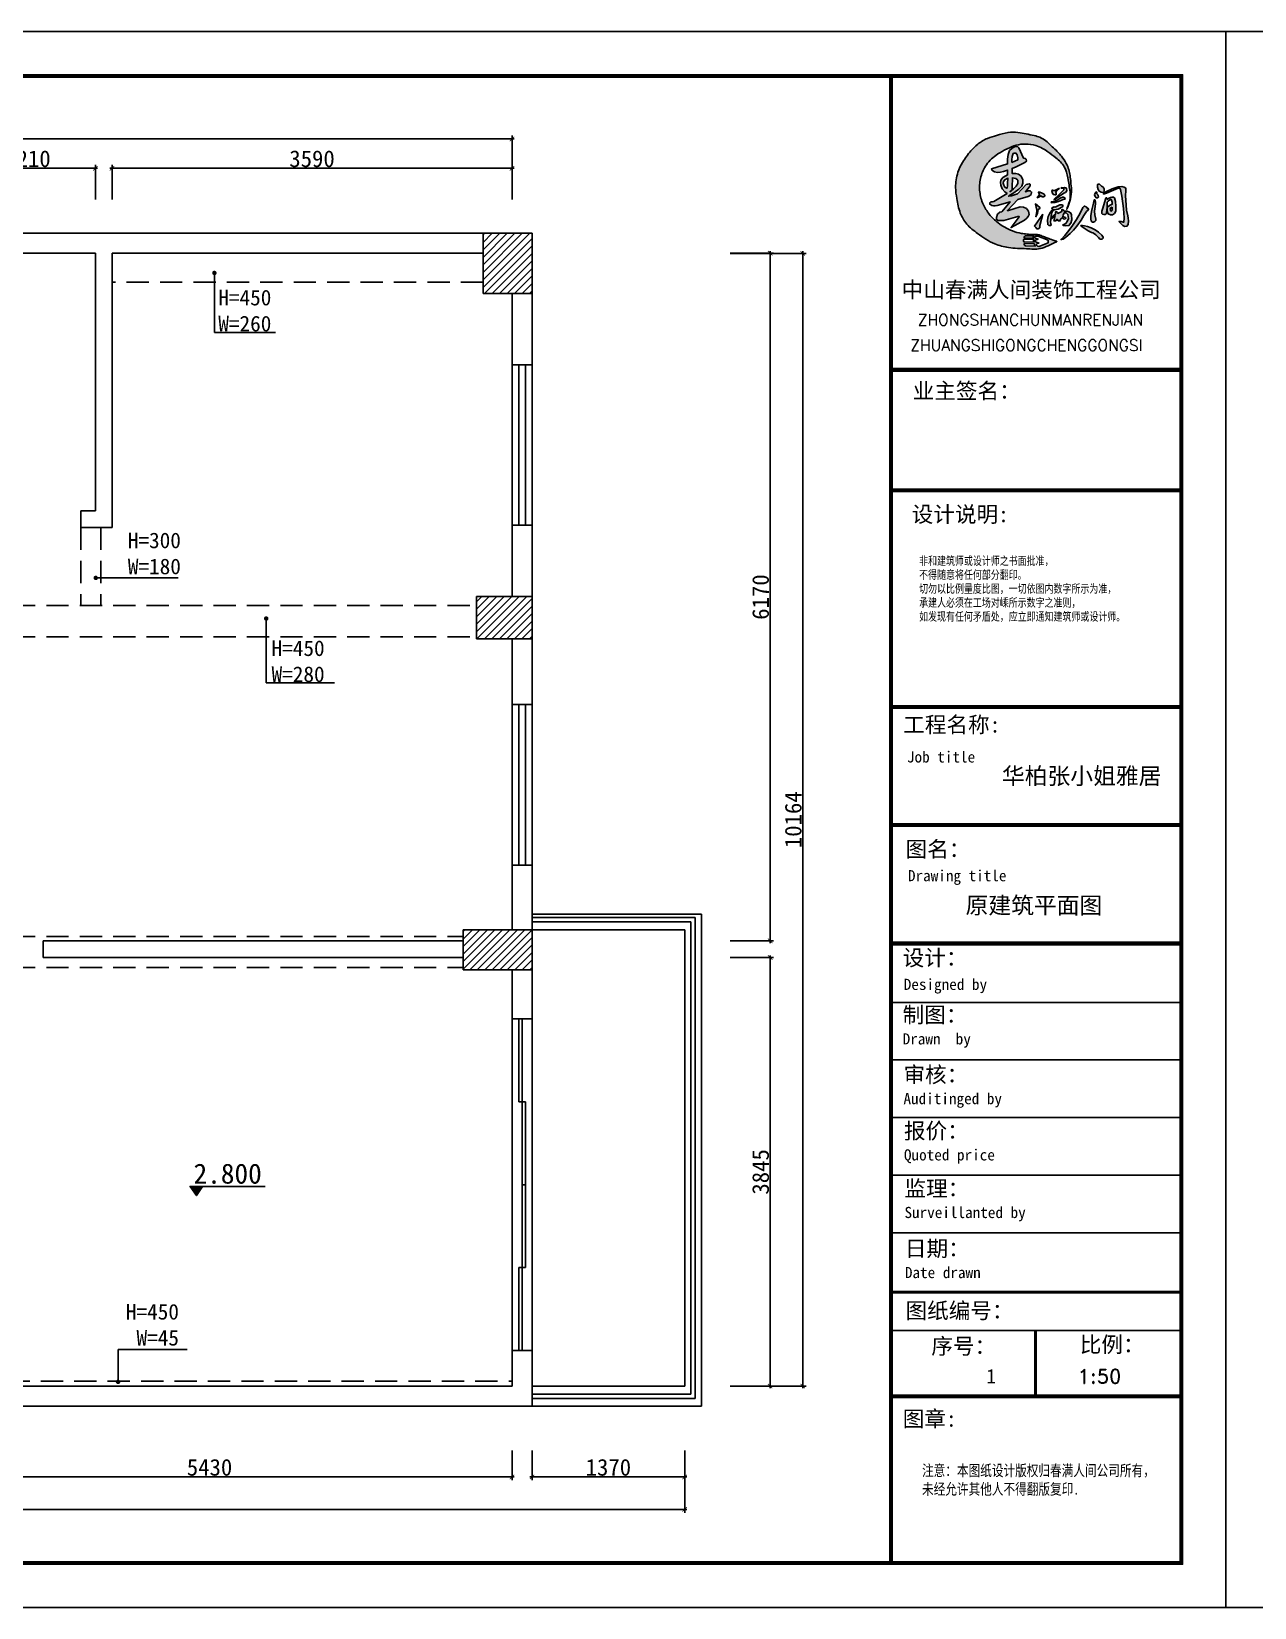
# Model space of a CAD drawing. Header units: millimetres. Extents: x 71641 to 191108, y -23091 to 29972.
# Drawn here: x 80832 to 91810, y -1139 to 13003 of the extents above; entities that cross this region are included whole.
import ezdxf

# ---------------------------------------------------------------- set-up
doc = ezdxf.new("R2010")
doc.units = ezdxf.units.MM
doc.linetypes.add('DASHED2', pattern=[0.375, 0.25, -0.125])
doc.layers.add('00', color=1, linetype='Continuous')
doc.layers.add('家', color=1, linetype='Continuous')
doc.styles.add('2121212', font='SIMFANG.TTF', dxfattribs={"height": 180})
doc.styles.add('50', font='SimSun.ttf', dxfattribs={"height": 150})
doc.styles.add('60', font='SimSun.ttf', dxfattribs={"height": 180})
doc.styles.add('ROMAND', font='romand.shx', dxfattribs={"height": 100})
doc.styles.add('STYLE-50B', font='SimSun.ttf', dxfattribs={"width": 0.766, "height": 150})
doc.dimstyles.new('50', dxfattribs={"dimscale": 0, "dimtxt": 150, "dimasz": 40, "dimexe": 30, "dimexo": 30, "dimgap": 10, "dimtad": 1, "dimdec": 0, "dimzin": 4, "dimdsep": 46, "dimtxsty": '50', "dimblk": 'ARCHTICK', "dimcen": 40, "dimdle": 20, "dimclrd": 8, "dimclre": 8, "dimclrt": 2, "dimadec": 0, "dimazin": 0, "dimtfac": 1, "dimtdec": 0, "dimtmove": 2, "dimatfit": 3, "dimldrblk": 'DOT', "dimfxl": 0, "dimtolj": 1, "dimtzin": 0, "dimlwd": -1, "dimarcsym": 0})
doc.dimstyles.new('60', dxfattribs={"dimscale": 0, "dimtxt": 180, "dimasz": 40, "dimexe": 30, "dimexo": 30, "dimgap": 40, "dimtad": 1, "dimdec": 0, "dimdsep": 46, "dimtxsty": '60', "dimblk": 'ARCHTICK', "dimcen": 40, "dimdle": 20, "dimclrd": 8, "dimclre": 8, "dimclrt": 2, "dimadec": 0, "dimazin": 0, "dimtfac": 1, "dimtdec": 0, "dimtmove": 2, "dimatfit": 3, "dimldrblk": 'DOT', "dimfxl": 0, "dimarcsym": 0})

# ---------------------------------------------------------------- blocks, each defined once
blk = doc.blocks.new('errerer')
at = {"lineweight": -2}
h = blk.add_hatch(color=8, dxfattribs=at)
edge = h.paths.add_edge_path()
edge.add_spline(control_points=[(171486, 68737), (171467, 68746), (171423, 68767), (171344, 68819), (171262, 68901), (171214, 68977), (171196, 69017), (171195, 69019)], knot_values=[22078.908695, 22078.908695, 22078.908695, 22078.908695, 22412.037046, 22864.417059, 23573.352389, 24248.663515, 24278.339872, 24278.339872, 24278.339872, 24278.339872], degree=3, periodic=0)
edge.add_line((171195, 69019), (170931, 68989))
edge.add_spline(control_points=[(170931, 68989), (170936, 68965), (170956, 68897), (171020, 68790), (171154, 68684), (171300, 68586), (171426, 68553), (171480, 68546), (171485, 68545)], knot_values=[12526.980967, 12526.980967, 12526.980967, 12526.980967, 12912.76376, 13656.443057, 14467.926065, 15619.199217, 16432.672519, 16505.49519, 16505.49519, 16505.49519, 16505.49519], degree=3, periodic=0)
edge.add_line((171485, 68545), (171486, 68737))
edge = h.paths.add_edge_path()
edge.add_spline(control_points=[(171195, 69019), (171178, 69060), (171154, 69151), (171162, 69292), (171203, 69396), (171239, 69445), (171248, 69456)], knot_values=[24278.339872, 24278.339872, 24278.339872, 24278.339872, 24990.75798, 25753.853245, 26502.771788, 26725.483087, 26725.483087, 26725.483087, 26725.483087], degree=3, periodic=0)
edge.add_line((171248, 69456), (171073, 69595))
edge.add_spline(control_points=[(171073, 69595), (171071, 69593), (171034, 69552), (170977, 69477), (170916, 69344), (170894, 69209), (170912, 69085), (170924, 69017), (170931, 68989)], knot_values=[9052.726852, 9052.726852, 9052.726852, 9052.726852, 9101.944213, 9929.860353, 10544.164147, 11423.717054, 12065.484855, 12526.980967, 12526.980967, 12526.980967, 12526.980967], degree=3, periodic=0)
edge.add_line((170931, 68989), (171195, 69019))
edge = h.paths.add_edge_path()
edge.add_spline(control_points=[(171248, 69456), (171273, 69488), (171329, 69540), (171404, 69584), (171477, 69621), (171552, 69653), (171652, 69666), (171717, 69658), (171747, 69650)], knot_values=[26725.483087, 26725.483087, 26725.483087, 26725.483087, 27368.223838, 27920.784045, 28117.800611, 28678.884262, 29205.082751, 29708.300033, 29708.300033, 29708.300033, 29708.300033], degree=3, periodic=0)
edge.add_line((171747, 69650), (171772, 69746))
edge.add_spline(control_points=[(171772, 69746), (171764, 69748), (171697, 69763), (171598, 69788), (171458, 69792), (171352, 69753), (171238, 69725), (171145, 69670), (171094, 69619), (171073, 69595)], knot_values=[5035.937639, 5035.937639, 5035.937639, 5035.937639, 5168.823273, 6115.22021, 6678.484335, 7362.56903, 7901.570556, 8555.150084, 9052.726852, 9052.726852, 9052.726852, 9052.726852], degree=3, periodic=0)
edge.add_line((171073, 69595), (171248, 69456))
edge = h.paths.add_edge_path()
edge.add_spline(control_points=[(171747, 69650), (171753, 69649), (171784, 69640), (171834, 69619), (171906, 69571), (171987, 69510), (172082, 69425), (172112, 69287), (172131, 69183), (172137, 69111), (172135, 69068), (172130, 69039), (172090, 68942), (172100, 68962), (172113, 68990), (172134, 69050), (172154, 69142), (172143, 69228), (172137, 69326), (172112, 69422), (172056, 69519), (171992, 69586), (171911, 69662), (171845, 69725), (171785, 69743), (171772, 69746)], knot_values=[29708.300033, 29708.300033, 29708.300033, 29708.300033, 29797.016202, 30219.334531, 30576.066107, 31166.961224, 31854.609826, 32527.805429, 33346.145394, 33558.688985, 33686.826136, 33998.293275, 34349.980564, 34349.980564, 34349.980564, 34833.989407, 35367.457213, 35826.6748, 36215.832047, 36925.939156, 37388.482191, 37988.741176, 38391.375961, 39174.849041, 39385.918203, 39385.918203, 39385.918203, 39385.918203], degree=3, periodic=0)
edge.add_line((171772, 69746), (171747, 69650))
h = blk.add_hatch(color=8, dxfattribs=at)
h.paths.add_polyline_path([(171606, 69317), (171579, 69336), (171549, 69343), (171511, 69343), (171509, 69400), (171554, 69415), (171648, 69464), (171664, 69476), (171662, 69497), (171650, 69507), (171632, 69511), (171582, 69620), (171570, 69630), (171554, 69634), (171535, 69632), (171509, 69617), (171483, 69591), (171469, 69549), (171462, 69500), (171461, 69448), (171287, 69393), (171291, 69381), (171320, 69363), (171353, 69356), (171386, 69360), (171419, 69365), (171462, 69381), (171462, 69329), (171442, 69320), (171409, 69301), (171389, 69273), (171386, 69246), (171388, 69218), (171403, 69181), (171433, 69148), (171455, 69128), (171313, 69044), (171299, 69041), (171282, 69039), (171270, 69029), (171270, 69013), (171291, 68999), (171310, 68996), (171327, 68996), (171348, 68999), (171488, 69041), (171398, 68933), (171376, 68928), (171353, 68906), (171341, 68871), (171341, 68848), (171358, 68840), (171386, 68838), (171421, 68838), (171573, 68883), (171586, 68881), (171587, 68878), (171499, 68762), (171645, 68843), (171669, 68864), (171683, 68880), (171693, 68904), (171688, 68939), (171664, 68968), (171634, 68982), (171598, 68985), (171462, 68944), (171462, 68946), (171572, 69065), (171683, 69096), (171697, 69103), (171716, 69119), (171719, 69145), (171705, 69159), (171684, 69159), (171653, 69148), (171704, 69213), (171705, 69226), (171695, 69232), (171678, 69230), (171662, 69226), (171568, 69124), (171504, 69105), (171474, 69100), (171474, 69103), (171528, 69138), (171584, 69176), (171613, 69209), (171625, 69239), (171625, 69278)])
h.paths.add_polyline_path([(171570, 69272), (171572, 69235), (171554, 69209), (171525, 69181), (171507, 69166), (171501, 69157), (171487, 69148), (171507, 69166), (171509, 69169), (171511, 69192), (171513, 69301), (171513, 69299), (171549, 69291)], flags=16)
h.paths.add_polyline_path([(171462, 69233), (171461, 69209), (171455, 69192), (171454, 69185), (171433, 69199), (171421, 69218), (171414, 69239), (171417, 69258), (171431, 69278), (171457, 69292), (171464, 69298)], flags=16)
h.paths.add_polyline_path([(171507, 69464), (171506, 69492), (171509, 69528), (171520, 69559), (171533, 69565), (171551, 69565), (171565, 69547), (171572, 69514), (171573, 69493)], flags=16)
h = blk.add_hatch(color=8, dxfattribs=at)
h.paths.add_polyline_path([(172061, 69063), (172078, 69067), (172080, 69079), (172078, 69081), (172064, 69088), (172052, 69088), (172028, 69079), (171995, 69058), (171955, 69044), (171941, 69041), (171934, 69041), (171929, 69037), (171934, 69029), (171969, 69031), (172009, 69043)])
h.paths.add_polyline_path([(172021, 69121), (171960, 69065), (171973, 69069), (172066, 69133), (172084, 69140), (172099, 69159), (172096, 69185), (172075, 69195), (172044, 69191), (172037, 69187), (172066, 69185), (172066, 69169)])
h.paths.add_polyline_path([(171955, 69117), (171973, 69114), (171983, 69115), (171985, 69129), (171981, 69140), (171983, 69152), (171993, 69162), (172021, 69185), (171976, 69164), (171969, 69162), (171953, 69162), (171946, 69166), (171938, 69161), (171940, 69135)])
h.paths.add_polyline_path([(171834, 69133), (171809, 69145), (171792, 69145), (171802, 69128), (171804, 69119), (171780, 69084), (171799, 69088), (171818, 69105), (171835, 69093), (171849, 69093), (171861, 69102), (171863, 69109), (171855, 69122)])
h.paths.add_polyline_path([(171761, 69017), (171761, 69015), (171775, 68949), (171775, 68939), (171773, 68913), (171766, 68878), (171783, 68916), (171792, 68958), (171806, 68965), (171809, 68973), (171808, 68980)])
h.paths.add_polyline_path([(171750, 68779), (171764, 68762), (171775, 68750), (171790, 68748), (171808, 68760), (171808, 68786), (171841, 68907)])
h.paths.add_polyline_path([(172054, 68987), (172059, 68999), (172044, 69006), (172023, 69006), (171997, 68992), (171973, 68982), (171964, 68985), (171938, 68973), (171941, 68965), (171952, 68958), (171948, 68952), (171940, 68951), (171920, 68923), (171900, 68880), (171891, 68842), (171893, 68795), (171907, 68786), (171922, 68784), (171929, 68789), (171927, 68805), (171924, 68819), (171926, 68854), (171973, 68890), (171966, 68859), (171960, 68833), (171973, 68835), (171981, 68836), (171995, 68852), (172007, 68836), (172023, 68833), (172031, 68840), (172026, 68850), (172033, 68855), (172045, 68862), (172051, 68868), (172059, 68859), (172070, 68854), (172085, 68857), (172089, 68864), (172084, 68871), (172075, 68874), (172056, 68881), (172059, 68894), (172070, 68920), (172092, 68920), (172111, 68904), (172117, 68861), (172106, 68833), (172087, 68805), (172068, 68795), (172051, 68791), (172061, 68786), (172090, 68781), (172122, 68784), (172144, 68810), (172155, 68847), (172151, 68902), (172139, 68921), (172120, 68933), (172104, 68939), (172071, 68939), (172066, 68947), (172054, 68956), (172044, 68954), (172044, 68949), (172044, 68935), (172004, 68914), (172000, 68923), (171985, 68935), (171979, 68930), (171979, 68923), (171979, 68906), (171945, 68883), (171927, 68866), (171929, 68878), (171934, 68913), (171950, 68942), (171964, 68952), (172005, 68959)])
h = blk.add_hatch(color=8, dxfattribs=at)
h.paths.add_polyline_path([(172162, 68785), (172122, 68729), (172077, 68677), (172041, 68639), (172038, 68637), (172035, 68633), (172044, 68632), (172059, 68639), (172090, 68659), (172137, 68700), (172173, 68736), (172207, 68776), (172255, 68842), (172283, 68893), (172312, 68934), (172334, 68954), (172332, 68960), (172306, 68986), (172298, 68989), (172294, 68992), (172285, 68992), (172278, 68987), (172272, 68979), (172243, 68917), (172204, 68848)])
h.paths.add_polyline_path([(172323, 68773), (172289, 68781), (172267, 68785), (172252, 68785), (172252, 68782), (172255, 68779), (172287, 68757), (172328, 68728), (172366, 68708), (172378, 68706), (172388, 68701), (172410, 68684), (172439, 68654), (172456, 68639), (172471, 68638), (172480, 68639), (172490, 68647), (172491, 68660), (172476, 68680), (172440, 68713), (172405, 68737), (172363, 68759)])
h.paths.add_polyline_path([(172358, 68852), (172363, 68835), (172374, 68822), (172387, 68821), (172402, 68827), (172411, 68837), (172411, 68853), (172401, 68898), (172398, 68938), (172405, 68988), (172409, 69021), (172409, 69037), (172405, 69052), (172401, 69060), (172397, 69063), (172393, 69061), (172385, 69024), (172374, 68967), (172366, 68935), (172358, 68890)])
h.paths.add_polyline_path([(172438, 69106), (172432, 69115), (172422, 69126), (172423, 69136), (172421, 69142), (172417, 69146), (172411, 69143), (172409, 69138), (172404, 69131), (172399, 69116), (172403, 69095), (172414, 69083), (172428, 69082), (172439, 69091)])
h.paths.add_polyline_path([(172436, 69171), (172449, 69153), (172470, 69142), (172485, 69140), (172497, 69145), (172501, 69158), (172501, 69179), (172497, 69187), (172487, 69201), (172473, 69208), (172463, 69220), (172451, 69229), (172441, 69230), (172441, 69228), (172434, 69229), (172431, 69222), (172430, 69199)])
h.paths.add_polyline_path([(172691, 69100), (172709, 68966), (172716, 68868), (172715, 68822), (172706, 68819), (172683, 68828), (172669, 68829), (172660, 68827), (172685, 68804), (172701, 68785), (172724, 68773), (172747, 68777), (172759, 68794), (172762, 68834), (172761, 68864), (172757, 68888), (172743, 68951), (172738, 69002), (172733, 69108), (172736, 69158), (172736, 69179), (172731, 69189), (172718, 69198), (172691, 69203), (172652, 69201), (172589, 69180), (172525, 69149), (172499, 69133), (172492, 69125), (172504, 69126), (172526, 69134), (172652, 69187), (172663, 69188), (172669, 69188), (172676, 69173)])
h.paths.add_polyline_path([(172535, 69034), (172543, 69045), (172561, 69061), (172570, 69065), (172577, 69065), (172582, 69059), (172586, 69034), (172588, 69013), (172559, 68999), (172538, 68982), (172533, 68967), (172533, 68938), (172544, 68911), (172569, 68899), (172593, 68901), (172614, 68914), (172629, 68940), (172628, 68992), (172625, 69042), (172613, 69082), (172601, 69090), (172586, 69091), (172569, 69085), (172549, 69075), (172537, 69068), (172532, 69078), (172527, 69083), (172520, 69081), (172518, 69078), (172515, 69069), (172510, 69043), (172485, 68960), (172477, 68940), (172475, 68925), (172477, 68915), (172485, 68905), (172500, 68902), (172514, 68902), (172523, 68909), (172528, 68925), (172530, 68952), (172533, 68979)])
h.paths.add_polyline_path([(172572, 68974), (172566, 68963), (172569, 68950), (172574, 68940), (172581, 68942), (172587, 68952), (172589, 68966), (172588, 68981)], flags=17)
h = blk.add_hatch(color=8, dxfattribs=at)
edge = h.paths.add_edge_path()
edge.add_spline(control_points=[(171485, 68545), (171544, 68538), (171652, 68538), (171834, 68520), (171921, 68585), (171998, 68614), (171942, 68630), (171917, 68640), (171857, 68661), (171820, 68678), (171780, 68688), (171733, 68687), (171673, 68691), (171598, 68700), (171536, 68717), (171495, 68733), (171486, 68737)], knot_values=[16505.49519, 16505.49519, 16505.49519, 16505.49519, 17462.307767, 18254.424733, 19263.770823, 19286.294409, 19393.463502, 19769.722666, 20039.931175, 20323.71298, 20426.202415, 20700.644692, 21064.187457, 21384.09699, 21917.120996, 22078.908695, 22078.908695, 22078.908695, 22078.908695], degree=3, periodic=0)
edge.add_line((171486, 68737), (171485, 68545))
h.paths.add_polyline_path([(171633, 68620), (171632, 68631), (171638, 68636), (171744, 68632), (171743, 68629), (171742, 68621), (171742, 68617), (171746, 68606), (171636, 68610)], flags=16)
h.paths.add_polyline_path([(171640, 68590), (171751, 68587), (171751, 68582), (171750, 68578), (171751, 68573), (171753, 68569), (171756, 68565), (171760, 68562), (171658, 68565, -0.485719)], flags=16)
h.paths.add_polyline_path([(171641, 68650, -0.499354), (171660, 68674), (171745, 68674), (171746, 68674), (171746, 68674), (171742, 68670), (171738, 68667), (171737, 68655), (171738, 68648, -0.17168), (171737, 68648)], flags=16)
h.paths.add_polyline_path([(171753, 68653), (171754, 68661), (171759, 68666), (171765, 68670), (171774, 68671), (171783, 68671), (171786, 68671), (171900, 68627), (171900, 68598), (171808, 68562), (171801, 68560), (171797, 68560), (171785, 68562), (171776, 68568), (171771, 68577), (171773, 68585), (171780, 68590), (171798, 68595), (171771, 68604), (171763, 68609), (171759, 68617), (171761, 68625), (171767, 68629), (171779, 68634), (171790, 68639), (171758, 68648)], flags=16)
at = {"color": 8, "lineweight": -2}
for points in [[(171287, 69393), (171461, 69448), (171462, 69500), (171469, 69549), (171483, 69591), (171509, 69617), (171535, 69632), (171554, 69634), (171570, 69630), (171582, 69620), (171632, 69511), (171650, 69507), (171662, 69497), (171664, 69476), (171648, 69464), (171554, 69415), (171509, 69400), (171511, 69343), (171549, 69343), (171579, 69336), (171606, 69317), (171625, 69278), (171625, 69239), (171613, 69209), (171584, 69176), (171528, 69138), (171474, 69103), (171474, 69100), (171504, 69105), (171568, 69124), (171662, 69226), (171678, 69230), (171695, 69232), (171705, 69226), (171704, 69213), (171653, 69148), (171684, 69159), (171705, 69159), (171719, 69145), (171716, 69119), (171697, 69103), (171683, 69096), (171572, 69065), (171462, 68946), (171462, 68944), (171598, 68985), (171634, 68982), (171664, 68968), (171688, 68939), (171693, 68904), (171683, 68880), (171669, 68864), (171645, 68843), (171499, 68762), (171587, 68878), (171586, 68881), (171573, 68883), (171421, 68838), (171386, 68838), (171358, 68840), (171341, 68848), (171341, 68871), (171353, 68906), (171376, 68928), (171398, 68933), (171488, 69041), (171348, 68999), (171327, 68996), (171310, 68996), (171291, 68999), (171270, 69013), (171270, 69029), (171282, 69039), (171299, 69041), (171313, 69044), (171455, 69128), (171433, 69148), (171403, 69181), (171388, 69218), (171386, 69246), (171389, 69273), (171409, 69301), (171442, 69320), (171462, 69329), (171462, 69381), (171419, 69365), (171386, 69360), (171353, 69356), (171320, 69363), (171291, 69381)], [(171507, 69464), (171573, 69493), (171572, 69514), (171565, 69547), (171551, 69565), (171533, 69565), (171520, 69559), (171509, 69528), (171506, 69492)], [(171464, 69298), (171462, 69233), (171461, 69209), (171455, 69192), (171454, 69185), (171433, 69199), (171421, 69218), (171414, 69239), (171417, 69258), (171431, 69278), (171457, 69292)], [(171513, 69301), (171511, 69192), (171509, 69169), (171501, 69157), (171487, 69148), (171525, 69181), (171554, 69209), (171572, 69235), (171570, 69272), (171549, 69291), (171513, 69299)], [(171792, 69145), (171802, 69128), (171804, 69119), (171780, 69084), (171799, 69088), (171818, 69105), (171835, 69093), (171849, 69093), (171861, 69102), (171863, 69109), (171855, 69122), (171834, 69133), (171809, 69145)], [(172078, 69081), (172064, 69088), (172052, 69088), (172028, 69079), (171995, 69058), (171955, 69044), (171941, 69041), (171934, 69041), (171929, 69037), (171934, 69029), (171969, 69031), (172009, 69043), (172061, 69063), (172078, 69067), (172080, 69079)], [(172021, 69185), (171993, 69162), (171983, 69152), (171981, 69140), (171985, 69129), (171983, 69115), (171973, 69114), (171955, 69117), (171940, 69135), (171938, 69161), (171946, 69166), (171953, 69162), (171969, 69162), (171976, 69164)], [(172037, 69190), (172075, 69195), (172096, 69185), (172099, 69159), (172084, 69140), (172066, 69133), (171973, 69069), (171960, 69065), (172021, 69121), (172066, 69169), (172066, 69181), (172063, 69185), (172037, 69187), (172045, 69192)], [(172411, 69145), (172409, 69138), (172404, 69131), (172399, 69116), (172403, 69095), (172414, 69083), (172428, 69082), (172439, 69091), (172438, 69106), (172432, 69115), (172422, 69126), (172423, 69136), (172421, 69142), (172417, 69146), (172412, 69144)], [(172441, 69230), (172451, 69229), (172463, 69220), (172473, 69208), (172487, 69201), (172497, 69187), (172501, 69179), (172501, 69158), (172497, 69145), (172485, 69140), (172470, 69142), (172449, 69153), (172436, 69171), (172430, 69199), (172431, 69222), (172434, 69229), (172441, 69228)], [(172520, 69081), (172518, 69078), (172515, 69069), (172510, 69043), (172485, 68960), (172477, 68940), (172475, 68925), (172477, 68915), (172485, 68905), (172500, 68902), (172514, 68902), (172523, 68909), (172528, 68925), (172530, 68952), (172533, 68979), (172535, 69034), (172543, 69045), (172561, 69061), (172570, 69065), (172577, 69065), (172582, 69059), (172586, 69034), (172588, 69013), (172559, 68999), (172538, 68982), (172533, 68967), (172533, 68938), (172544, 68911), (172569, 68899), (172593, 68901), (172614, 68914), (172629, 68940), (172628, 68992), (172625, 69042), (172613, 69082), (172601, 69090), (172586, 69091), (172569, 69085), (172549, 69075), (172537, 69068), (172532, 69078), (172527, 69083)], [(172492, 69124), (172499, 69133), (172525, 69149), (172589, 69180), (172652, 69201), (172691, 69203), (172718, 69198), (172731, 69189), (172736, 69179), (172736, 69158), (172733, 69108), (172738, 69002), (172743, 68951), (172757, 68888), (172761, 68864), (172762, 68834), (172759, 68794), (172747, 68777), (172724, 68773), (172701, 68785), (172685, 68804), (172660, 68827), (172669, 68829), (172683, 68828), (172706, 68819), (172715, 68822), (172716, 68868), (172709, 68966), (172691, 69100), (172676, 69173), (172669, 69188), (172663, 69188), (172652, 69187), (172526, 69134), (172504, 69126), (172491, 69124)], [(171841, 68907), (171750, 68779), (171764, 68762), (171775, 68750), (171790, 68748), (171808, 68760), (171808, 68786)], [(171761, 69015), (171775, 68949), (171775, 68939), (171773, 68913), (171766, 68878), (171783, 68916), (171792, 68958), (171806, 68965), (171809, 68973), (171808, 68980), (171761, 69017)], [(172051, 68791), (172068, 68795), (172087, 68805), (172106, 68833), (172117, 68861), (172111, 68904), (172092, 68920), (172070, 68920), (172059, 68894), (172056, 68881), (172075, 68874), (172084, 68871), (172089, 68864), (172085, 68857), (172070, 68854), (172059, 68859), (172051, 68868), (172045, 68862), (172033, 68855), (172026, 68850), (172031, 68840), (172023, 68833), (172007, 68836), (171995, 68852), (171981, 68836), (171973, 68835), (171960, 68833), (171966, 68859), (171973, 68890), (171926, 68854), (171924, 68819), (171927, 68805), (171929, 68789), (171922, 68784), (171907, 68786), (171893, 68795), (171891, 68842), (171900, 68880), (171920, 68923), (171940, 68951), (171948, 68952), (171952, 68958), (171941, 68965), (171938, 68973), (171964, 68985), (171973, 68982), (171997, 68992), (172023, 69006), (172044, 69006), (172059, 68999), (172054, 68987), (172005, 68959), (171964, 68952), (171950, 68942), (171934, 68913), (171929, 68878), (171927, 68866), (171945, 68883), (171979, 68906), (171979, 68923), (171979, 68930), (171985, 68935), (172000, 68923), (172004, 68914), (172044, 68935), (172044, 68949), (172044, 68954), (172054, 68956), (172066, 68947), (172071, 68939), (172104, 68939), (172120, 68933), (172139, 68921), (172151, 68902), (172155, 68847), (172144, 68810), (172122, 68784), (172090, 68781), (172061, 68786)], [(172330, 68962), (172306, 68986), (172298, 68989), (172294, 68992), (172285, 68992), (172278, 68987), (172272, 68979), (172243, 68917), (172204, 68848), (172162, 68785), (172122, 68729), (172077, 68677), (172041, 68639), (172038, 68637), (172035, 68633), (172044, 68632), (172059, 68639), (172090, 68659), (172137, 68700), (172173, 68736), (172207, 68776), (172255, 68842), (172283, 68893), (172312, 68934), (172334, 68954), (172331, 68964), (172315, 68978)], [(172393, 69061), (172385, 69024), (172374, 68967), (172366, 68935), (172358, 68890), (172358, 68852), (172363, 68835), (172374, 68822), (172387, 68821), (172402, 68827), (172411, 68837), (172411, 68853), (172401, 68898), (172398, 68938), (172405, 68988), (172409, 69021), (172409, 69037), (172405, 69052), (172401, 69060), (172397, 69063)], [(172588, 68981), (172589, 68966), (172587, 68952), (172581, 68942), (172574, 68940), (172569, 68950), (172566, 68963), (172572, 68974), (172588, 68981)], [(172252, 68785), (172267, 68785), (172289, 68781), (172323, 68773), (172363, 68759), (172405, 68737), (172440, 68713), (172476, 68680), (172491, 68660), (172490, 68647), (172480, 68639), (172471, 68638), (172456, 68639), (172439, 68654), (172410, 68684), (172388, 68701), (172378, 68706), (172366, 68708), (172328, 68728), (172287, 68757), (172255, 68779), (172252, 68782)], [(171744, 68632), (171743, 68625), (171742, 68617), (171746, 68606), (171636, 68610), (171633, 68620), (171632, 68631), (171638, 68636)], [(171744, 68632), (171638, 68636), (171635, 68633), (171632, 68631), (171632, 68623), (171634, 68615), (171636, 68610), (171746, 68606), (171744, 68611), (171742, 68617), (171742, 68621), (171743, 68629)], [(171751, 68587), (171640, 68590), (171639, 68584), (171640, 68579), (171643, 68573), (171648, 68569), (171654, 68566), (171760, 68562), (171756, 68565), (171753, 68569), (171751, 68573), (171750, 68578), (171751, 68582), (171751, 68587)], [(171746, 68674), (171742, 68670), (171738, 68667), (171737, 68661), (171737, 68655), (171738, 68648), (171641, 68650), (171641, 68655), (171642, 68661), (171645, 68667), (171652, 68672), (171660, 68674)], [(171900, 68627), (171900, 68598), (171808, 68562), (171801, 68560), (171797, 68560), (171785, 68562), (171776, 68568), (171771, 68577), (171773, 68585), (171780, 68590), (171798, 68595), (171771, 68604), (171763, 68609), (171759, 68617), (171761, 68625), (171767, 68629), (171779, 68634), (171790, 68639), (171758, 68648), (171753, 68653), (171754, 68661), (171759, 68666), (171765, 68670), (171774, 68671), (171783, 68671), (171786, 68671), (171900, 68627)]]:
    blk.add_lwpolyline(points, close=True, dxfattribs=at)
for points in [[(171760, 68562), (171658, 68565, -0.485719), (171640, 68590), (171751, 68587), (171750, 68578), (171753, 68569)], [(171746, 68674), (171660, 68674, 0.499354), (171641, 68650), (171737, 68648, 0.17168), (171738, 68648), (171737, 68655), (171738, 68667), (171746, 68674)]]:
    blk.add_lwpolyline(points, format="xyb", close=True, dxfattribs=at)
at = {"color": 8, "lineweight": -2, "start_tangent": (0.425577, 0.904922), "end_tangent": (0.425577, 0.904922)}
blk.add_spline([(172100, 68962), (172131, 69048), (172149, 69146), (172144, 69233), (172137, 69305), (172102, 69434), (172058, 69509), (171983, 69594), (171928, 69646), (171810, 69734), (171748, 69752), (171573, 69786), (171467, 69786), (171343, 69753), (171246, 69722), (171140, 69660), (171067, 69588), (170975, 69463), (170927, 69357), (170901, 69194), (170914, 69074), (170952, 68919), (171023, 68799), (171138, 68699), (171324, 68587), (171471, 68547), (171664, 68534), (171813, 68536), (171988, 68610), (171992, 68612), (171974, 68621), (171907, 68643), (171859, 68661), (171809, 68680), (171791, 68685), (171739, 68688), (171671, 68692), (171611, 68700), (171514, 68726), (171430, 68765), (171359, 68812), (171264, 68906), (171198, 69014), (171162, 69148), (171170, 69292), (171223, 69422), (171335, 69540), (171424, 69594), (171457, 69611), (171555, 69649), (171653, 69662), (171764, 69646), (171837, 69615), (171893, 69579), (171982, 69512), (172071, 69418), (172109, 69297), (172134, 69145), (172137, 69105), (172136, 69081), (172122, 69024), (172100, 68962)], degree=3, dxfattribs=at)
blk = doc.blocks.new('_ARCHTICK')
at = {"color": 0, "linetype": 'ByBlock', "const_width": 0.15}
blk.add_lwpolyline([(-0.5, -0.5), (0.5, 0.5)], dxfattribs=at)
blk = doc.blocks.new('*D13')
at = {"color": 8, "lineweight": -2}
for p, q in [((74085, 270), (74085, -289)), ((86695, 270), (86695, -289))]:
    blk.add_line(p, q, dxfattribs=at)
at = {"color": 8}
blk.add_line((86715, -259), (74065, -259), dxfattribs=at)
at = {"layer": 'Defpoints', "color": 0}
for p in [(74085, 300), (86695, 300), (74085, -259)]:
    blk.add_point(p, dxfattribs=at)
at = {"color": 8, "xscale": 40, "yscale": 40, "zscale": 40}
for p, rotation in [((74085, -259), 179.9999999999972), ((86695, -259), 359.9999999999972)]:
    blk.add_blockref('_ARCHTICK', p, dxfattribs=dict(at, rotation=rotation))
at = {"color": 2, "insert": (80390, -174), "char_height": 150, "attachment_point": 5, "style": '50'}
blk.add_mtext('\\A1;12610', dxfattribs=at)
blk = doc.blocks.new('_Dot')
at = {"color": 0, "linetype": 'ByBlock', "lineweight": -2}
blk.add_line((-0.5, 0), (-1, 0), dxfattribs=at)
at = {"color": 0, "linetype": 'ByBlock', "const_width": 0.5}
blk.add_lwpolyline([(-0.25, 0, 1), (0.25, 0, 1)], format="xyb", close=True, dxfattribs=at)
blk = doc.blocks.new('DOT')
at = {"color": 0, "linetype": 'ByBlock'}
blk.add_line((-0.5, 0), (-1, 0), dxfattribs=at)
at = {"color": 0, "linetype": 'ByBlock', "const_width": 0.5}
blk.add_lwpolyline([(-0.25, 0, 1), (0.25, 0, 1)], format="xyb", close=True, dxfattribs=at)
blk = doc.blocks.new('*D20')
at = {"color": 8, "lineweight": -2}
for p, q in [((79715, 270), (79715, 3)), ((85145, 270), (85145, 3))]:
    blk.add_line(p, q, dxfattribs=at)
at = {"color": 8}
blk.add_line((79695, 33), (85165, 33), dxfattribs=at)
at = {"layer": 'Defpoints', "color": 0}
for p in [(79715, 300), (85145, 300), (85145, 33)]:
    blk.add_point(p, dxfattribs=at)
at = {"color": 8, "xscale": 40, "yscale": 40, "zscale": 40, "rotation": 180}
blk.add_blockref('_ARCHTICK', (79715, 33), dxfattribs=at)
at = {"color": 8, "xscale": 40, "yscale": 40, "zscale": 40}
blk.add_blockref('_ARCHTICK', (85145, 33), dxfattribs=at)
at = {"color": 2, "insert": (82430, 118), "char_height": 150, "attachment_point": 5, "style": '50'}
blk.add_mtext('\\A1;5430', dxfattribs=at)
blk = doc.blocks.new('*D21')
at = {"color": 8, "lineweight": -2}
for p, q in [((85325, 270), (85325, 3)), ((86695, 270), (86695, 3))]:
    blk.add_line(p, q, dxfattribs=at)
at = {"color": 8}
blk.add_line((85305, 33), (86715, 33), dxfattribs=at)
at = {"layer": 'Defpoints', "color": 0}
for p in [(85325, 300), (86695, 300), (86695, 33)]:
    blk.add_point(p, dxfattribs=at)
at = {"color": 8, "xscale": 40, "yscale": 40, "zscale": 40, "rotation": 180}
blk.add_blockref('_ARCHTICK', (85325, 33), dxfattribs=at)
at = {"color": 8, "xscale": 40, "yscale": 40, "zscale": 40}
blk.add_blockref('_ARCHTICK', (86695, 33), dxfattribs=at)
at = {"color": 2, "insert": (86010, 118), "char_height": 150, "attachment_point": 5, "style": '50'}
blk.add_mtext('\\A1;1370', dxfattribs=at)
blk = doc.blocks.new('*D25')
at = {"color": 8}
blk.add_line((75615, 12039), (85165, 12039), dxfattribs=at)
at = {"color": 8, "lineweight": -2}
for p, q in [((75635, 11496), (75635, 12069)), ((85145, 11496), (85145, 12069))]:
    blk.add_line(p, q, dxfattribs=at)
at = {"layer": 'Defpoints', "color": 0}
for p in [(85145, 12039), (75635, 11466), (85145, 11466)]:
    blk.add_point(p, dxfattribs=at)
at = {"color": 8, "xscale": 40, "yscale": 40, "zscale": 40, "rotation": 180}
blk.add_blockref('_ARCHTICK', (75635, 12039), dxfattribs=at)
at = {"color": 8, "xscale": 40, "yscale": 40, "zscale": 40}
blk.add_blockref('_ARCHTICK', (85145, 12039), dxfattribs=at)
at = {"color": 2, "insert": (80390, 12124), "char_height": 150, "attachment_point": 5, "style": '50'}
blk.add_mtext('\\A1;9510', dxfattribs=at)
blk = doc.blocks.new('*D27')
at = {"color": 8}
blk.add_line((81535, 11775), (85165, 11775), dxfattribs=at)
at = {"color": 8, "lineweight": -2}
for p, q in [((81555, 11496), (81555, 11805)), ((85145, 11496), (85145, 11805))]:
    blk.add_line(p, q, dxfattribs=at)
at = {"layer": 'Defpoints', "color": 0}
for p in [(85145, 11775), (81555, 11466), (85145, 11466)]:
    blk.add_point(p, dxfattribs=at)
at = {"color": 8, "xscale": 40, "yscale": 40, "zscale": 40, "rotation": 180}
blk.add_blockref('_ARCHTICK', (81555, 11775), dxfattribs=at)
at = {"color": 8, "xscale": 40, "yscale": 40, "zscale": 40}
blk.add_blockref('_ARCHTICK', (85145, 11775), dxfattribs=at)
at = {"color": 2, "insert": (83350, 11860), "char_height": 150, "attachment_point": 5, "style": '50'}
blk.add_mtext('\\A1;3590', dxfattribs=at)
blk = doc.blocks.new('*D28')
at = {"color": 8}
blk.add_line((80175, 11775), (81425, 11775), dxfattribs=at)
at = {"color": 8, "lineweight": -2}
for p, q in [((80195, 11496), (80195, 11805)), ((81405, 11496), (81405, 11805))]:
    blk.add_line(p, q, dxfattribs=at)
at = {"layer": 'Defpoints', "color": 0}
for p in [(81405, 11775), (80195, 11466), (81405, 11466)]:
    blk.add_point(p, dxfattribs=at)
at = {"color": 8, "xscale": 40, "yscale": 40, "zscale": 40, "rotation": 180}
blk.add_blockref('_ARCHTICK', (80195, 11775), dxfattribs=at)
at = {"color": 8, "xscale": 40, "yscale": 40, "zscale": 40}
blk.add_blockref('_ARCHTICK', (81405, 11775), dxfattribs=at)
at = {"color": 2, "insert": (80800, 11860), "char_height": 150, "attachment_point": 5, "style": '50'}
blk.add_mtext('\\A1;1210', dxfattribs=at)
blk = doc.blocks.new('*D29')
at = {"color": 8}
blk.add_line((87462, 4823), (87462, 11033), dxfattribs=at)
at = {"color": 8, "lineweight": -2}
for p, q in [((87103, 11013), (87492, 11013)), ((87103, 4843), (87492, 4843))]:
    blk.add_line(p, q, dxfattribs=at)
at = {"layer": 'Defpoints', "color": 0}
for p in [(87073, 11013), (87462, 11013), (87073, 4843)]:
    blk.add_point(p, dxfattribs=at)
at = {"color": 8, "xscale": 40, "yscale": 40, "zscale": 40}
for p, rotation in [((87462, 11013), 90), ((87462, 4843), 270)]:
    blk.add_blockref('_ARCHTICK', p, dxfattribs=dict(at, rotation=rotation))
at = {"color": 2, "insert": (87377, 7928), "char_height": 150, "attachment_point": 5, "rotation": 90, "style": '50'}
blk.add_mtext('\\A1;6170', dxfattribs=at)
blk = doc.blocks.new('*D30')
at = {"color": 8}
blk.add_line((87755, 828), (87755, 11032), dxfattribs=at)
at = {"color": 8, "lineweight": -2}
for p, q in [((87103, 11012), (87785, 11012)), ((87103, 848), (87785, 848))]:
    blk.add_line(p, q, dxfattribs=at)
at = {"layer": 'Defpoints', "color": 0}
for p in [(87073, 11012), (87755, 11012), (87073, 848)]:
    blk.add_point(p, dxfattribs=at)
at = {"color": 8, "xscale": 40, "yscale": 40, "zscale": 40}
for p, rotation in [((87755, 11012), 90), ((87755, 848), 270)]:
    blk.add_blockref('_ARCHTICK', p, dxfattribs=dict(at, rotation=rotation))
at = {"color": 2, "insert": (87670, 5930), "char_height": 150, "attachment_point": 5, "rotation": 90, "style": '50'}
blk.add_mtext('\\A1;10164', dxfattribs=at)
blk = doc.blocks.new('*D31')
at = {"color": 8, "lineweight": -2}
for p, q in [((87103, 4693), (87492, 4693)), ((87103, 848), (87492, 848))]:
    blk.add_line(p, q, dxfattribs=at)
at = {"color": 8}
blk.add_line((87462, 828), (87462, 4713), dxfattribs=at)
at = {"layer": 'Defpoints', "color": 0}
for p in [(87073, 4693), (87462, 4693), (87073, 848)]:
    blk.add_point(p, dxfattribs=at)
at = {"color": 8, "xscale": 40, "yscale": 40, "zscale": 40}
for p, rotation in [((87462, 4693), 90), ((87462, 848), 270)]:
    blk.add_blockref('_ARCHTICK', p, dxfattribs=dict(at, rotation=rotation))
at = {"color": 2, "insert": (87377, 2770), "char_height": 150, "attachment_point": 5, "rotation": 90, "style": '50'}
blk.add_mtext('\\A1;3845', dxfattribs=at)

msp = doc.modelspace()

# ---------------------------------------------------------------- hatches: boundary and pattern name
h = msp.add_hatch()
h.set_pattern_fill('ANSI31', color=8, scale=15, style=0)
h.set_pattern_definition([(45, (-15350.57, 31906.157), (-33.67596, 33.67596), [])])
h.paths.add_polyline_path([(75935.5, 11193), (75455.5, 11193), (75455.5, 10663), (75935.5, 10663)])
h.paths.add_polyline_path([(75455.5, 7523), (75935.5, 7523), (75935.5, 7943), (75455.5, 7943)])
h.paths.add_polyline_path([(85325.5, 7553), (85325.5, 7933), (84825.5, 7933), (84825.5, 7553)])
h.paths.add_polyline_path([(85325.5, 10653), (85325.5, 11193), (84885.5, 11193), (84885.5, 10653)])
h = msp.add_hatch()
h.set_pattern_fill('ANSI31', color=8, scale=15, style=0)
h.set_pattern_definition([(45, (-2272.35, 18842.16), (-33.67596, 33.67596), [])])
h.paths.add_polyline_path([(85325.5, 4583), (85325.5, 4909.3), (85325.5, 4943), (84705.5, 4943), (84705.5, 4583)])
msp.add_hatch(color=2).paths.add_polyline_path([(82313.5, 2557.9), (82366.1, 2639.2), (82256.1, 2639.2)])

# ---------------------------------------------------------------- linework, layer by layer
at = {"color": 3, "lineweight": -2}
for p, q in [((91164.6, 12615), (72028.7, 12615)), ((88536.5, -728.8), (88536.5, 12592.7)), ((88547.7, -728.8), (88547.7, 12592.7)), ((88558.8, -728.8), (88558.8, 12592.7)), ((91164.6, -751.1), (91164.6, 12615))]:
    msp.add_line(p, q, dxfattribs=at)
for p, q in [((75935.5, 11193), (85325.5, 11193)), ((84885.5, 10653), (84885.5, 11193)), ((85325.5, 4943), (85325.5, 11193)), ((81405.5, 11013), (79485.5, 11013)), ((81405.5, 8703), (81405.5, 11013)), ((81555.5, 8703), (81555.5, 11013)), ((84885.5, 11013), (81555.5, 11013)), ((85325.5, 10653), (84885.5, 10653)), ((85145.5, 7933), (85145.5, 10653)), ((85325.5, 10013), (85145.5, 10013)), ((81275.5, 8553), (81275.5, 8703)), ((81405.5, 8703), (81275.5, 8703)), ((81555.5, 8553), (81555.5, 8703)), ((81275.5, 8553), (81555.5, 8553)), ((85325.5, 8573), (85145.5, 8573)), ((84825.5, 7553), (84825.5, 7933)), ((85325.5, 7933), (84825.5, 7933)), ((85325.5, 7553), (84825.5, 7553)), ((85145.5, 4943), (85145.5, 7553)), ((85325.5, 6963), (85145.5, 6963)), ((85325.5, 5523), (85145.5, 5523)), ((85325.5, 5523), (85145.5, 5523)), ((80935.5, 4843), (84705.5, 4843)), ((80935.5, 4693), (80935.5, 4843)), ((84705.5, 4943), (85325.5, 4943)), ((84705.5, 4583), (84705.5, 4943)), ((85325.5, 4909.3), (85325.5, 4943)), ((85325.5, 4909.3), (85325.5, 4143)), ((84705.5, 4693), (80935.5, 4693)), ((84705.5, 4583), (85325.5, 4583)), ((85145.5, 4143), (85145.5, 4583)), ((85145.5, 4143), (85325.5, 4143)), ((85145.5, 4143), (85325.5, 4143)), ((85145.5, 846.7), (85145.5, 1166.7)), ((85145.5, 1166.7), (85325.5, 1166.7)), ((85325.5, 1166.7), (85325.5, 666.7)), ((79715.5, 846.7), (85145.5, 846.7)), ((79535.5, 666.7), (85325.5, 666.7))]:
    msp.add_line(p, q)
at = {"color": 2, "linetype": 'DASHED2', "ltscale": 800}
for p, q in [((84885.5, 10753), (81555.5, 10753)), ((81275.5, 8553), (81275.5, 7851.3)), ((81455.5, 8553), (81455.5, 7851.3)), ((79465.5, 7851.3), (84825.5, 7851.3)), ((79465.5, 7571.3), (84825.5, 7571.3)), ((79465.5, 4883), (84705.5, 4883)), ((79465.5, 4603), (84705.5, 4603)), ((79715.5, 891.7), (85145.5, 891.7))]:
    msp.add_line(p, q, dxfattribs=at)
at = {"color": 3}
for p, q in [((85205.5, 8573), (85205.5, 10013)), ((85265.5, 8573), (85265.5, 10013))]:
    msp.add_line(p, q, dxfattribs=at)
at = {"color": 8, "lineweight": -2}
for p, q in [((88558.8, 9978), (91142.3, 9978)), ((88558.8, 9966.9), (91142.3, 9966.9)), ((88558.8, 9955.8), (91142.3, 9955.8)), ((88558.8, 8896.5), (91142.3, 8896.5)), ((88558.8, 8885.3), (91142.3, 8885.3)), ((88558.8, 8874.2), (91142.3, 8874.2)), ((88558.8, 6952.4), (91142.3, 6952.4)), ((88558.8, 6941.3), (91142.3, 6941.3)), ((88558.8, 6930.1), (91142.3, 6930.1)), ((88558.8, 5893.9), (91142.3, 5893.9)), ((88558.8, 5882.7), (91142.3, 5882.7)), ((88558.8, 5871.6), (91142.3, 5871.6)), ((88558.8, 4830), (91142.3, 4830)), ((88558.8, 4818.9), (91142.3, 4818.9)), ((88558.8, 4807.8), (91142.3, 4807.8)), ((88558.8, 4291), (91142.3, 4291)), ((88558.8, 3774.2), (91142.3, 3774.2)), ((88558.8, 3257.4), (91142.3, 3257.4)), ((88558.8, 2223.8), (91142.3, 2223.8)), ((88558.8, 1695.8), (91142.3, 1695.8)), ((88558.8, 1684.7), (91142.3, 1684.7)), ((88558.8, 1346.7), (91142.3, 1346.7)), ((88557.5, 766.5), (91141, 766.5)), ((88557.5, 755.3), (91141, 755.3)), ((88557.5, 744.2), (91141, 744.2))]:
    msp.add_line(p, q, dxfattribs=at)
at = {"color": 110}
for p, q in [((85205.5, 5523), (85205.5, 6963)), ((85265.5, 5523), (85265.5, 6963))]:
    msp.add_line(p, q, dxfattribs=at)
at = {"color": 1}
for p, q in [((85325.5, 5083), (86845.5, 5083)), ((86845.5, 5083), (86845.5, 666.7)), ((85325.5, 4943), (86695.5, 4943)), ((86695.5, 4943), (86695.5, 846.7)), ((85325.5, 846.7), (86695.5, 846.7)), ((85325.5, 666.7), (86845.5, 666.7))]:
    msp.add_line(p, q, dxfattribs=at)
at = {"color": 4}
for p, q in [((86790.5, 5053), (85325.5, 5053)), ((86750.5, 5013), (85325.5, 5013)), ((86750.5, 776.7), (86750.5, 5013)), ((86790.5, 736.7), (86790.5, 5053)), ((85205.5, 4143), (85205.5, 3398.7)), ((85235.5, 4143), (85235.5, 1166.7)), ((85205.5, 3398.7), (85265.5, 3398.7)), ((85265.5, 3398.7), (85265.5, 1910.7)), ((85235.5, 2654.7), (85265.5, 2654.7)), ((85205.5, 1910.7), (85265.5, 1910.7)), ((85205.5, 1910.7), (85205.5, 1166.7)), ((86750.5, 776.7), (85325.5, 776.7)), ((86790.5, 736.7), (85325.5, 736.7))]:
    msp.add_line(p, q, dxfattribs=at)
at = {"color": 8}
for p, q in [((85145.5, 4143), (85145.5, 1166.7)), ((85325.5, 4143), (85325.5, 1166.7))]:
    msp.add_line(p, q, dxfattribs=at)
at = {"color": 8, "linetype": 'ByBlock', "lineweight": -2, "ltscale": 500}
for p, q in [((89837.6, 1346.7), (89837.6, 766.5)), ((89844.1, 1346.7), (89844.1, 766.5)), ((89850.5, 1346.7), (89850.5, 766.5))]:
    msp.add_line(p, q, dxfattribs=at)
at = {"color": 3, "lineweight": -2}
for points in [[(72028.7, 12615), (91164.6, 12615), (91164.6, -751.1), (72028.7, -751.1)], [(72039.5, 12604.2), (91153.7, 12604.2), (91153.7, -740.3), (72039.5, -740.3)], [(72050.3, 12593.4), (91142.9, 12593.4), (91142.9, -729.4), (72050.3, -729.4)]]:
    msp.add_lwpolyline(points, close=True, dxfattribs=at)
at = {"color": 2}
msp.add_lwpolyline([(82930.4, 2639.2), (82256.1, 2639.2), (82313.5, 2557.9), (82366.1, 2639.2)], dxfattribs=at)
at = {"layer": '00', "color": 8, "lineweight": -2}
msp.add_line((88558.8, 2740.6), (91142.3, 2740.6), dxfattribs=at)
for points in [[(71641.1, 13002.6), (91552.2, 13002.6), (91552.2, -1138.7), (71641.1, -1138.7)], [(91552.2, 13002.6), (111463.3, 13002.6), (111463.3, -1138.7), (91552.2, -1138.7)]]:
    msp.add_lwpolyline(points, close=True, dxfattribs=at)

# ---------------------------------------------------------------- block references
at = {"color": 0, "xscale": 0.8333333333333334, "yscale": 0.8333333333333334, "zscale": 0.8333333333333334}
msp.add_blockref('errerer', (-53290.9, -46058.4), dxfattribs=at)

# ---------------------------------------------------------------- texts
at = {"color": 0, "char_height": 140, "width": 1089.366, "style": '60'}
for s, insert, attachment_point in [('{\\C2;H=450\\PW=260}', (82508.7, 10685.3), 1), ('{\\C2;H=300\\PW=180}', (81696.7, 8506.5), 1), ('{\\C2;H=450\\PW=280}', (83463.1, 7539.1), 3), ('{\\C2;H=450\\PW=45}', (82155.5, 1584.9), 3)]:
    msp.add_mtext(s, dxfattribs=dict(at, insert=insert, attachment_point=attachment_point))
at = {"color": 2, "insert": (82898.8, 2844.5), "char_height": 180, "width": 1089.366, "attachment_point": 3, "style": '60'}
msp.add_mtext('2.800', dxfattribs=at)
at = {"layer": '00', "color": 8, "lineweight": -2, "style": 'ROMAND'}
for s, p in [('ZHONGSHANCHUNMANRENJIAN', (88787.5, 10365.4)), ('ZHUANGSHIGONGCHENGGONGSI', (88720.9, 10136.7))]:
    msp.add_text(s, height=101.26, dxfattribs=at).set_placement(p)
at = {"layer": '00', "color": 8, "lineweight": -2, "attachment_point": 1, "style": '2121212'}
for s, insert, char_height, width in [('{\\f宋体|b0|i0|c134|p2;中山春满人间装饰工程公司}', (88642.6, 10757.2, 0), 142.12, 2652.368), ('{\\f宋体|b0|i0|c134|p2;业主签名：}', (88741.8, 9849.5, 0), 142.12, 2109.278), ('{\\f宋体|b0|i0|c134|p2;设计说明:}', (88732.6, 8741.8, 0), 142.12, 2109.278), ('{\\f宋体|b0|i0|c134|p2;工程名称:}', (88656.7, 6854.1, 0), 142.12, 2109.278), ('{\\f宋体|b0|i0|c134|p2;Job title}', (88690.3, 6543.4, 0), 100, 2109.278), ('{\\fSimSun|b0|i0|c134|p2;\\C2;华柏张小姐雅居}', (89542.2, 6397.9, 0), 150, 2109.278), ('{\\f宋体|b0|i0|c134|p2;图名：}', (88677.9, 5736.8, 0), 142.12, 2109.278), ('{\\f宋体|b0|i0|c134|p2;Drawing title}', (88699.1, 5477.9, 0), 100, 2109.278), ('{\\f宋体|b0|i0|c134|p2;\\C2;原建筑平面图}', (89216.4, 5236.9, 0), 150, 2109.278), ('{\\f宋体|b0|i0|c134|p2;设计：}', (88652, 4762.2, 0), 142.12, 2109.278), ('{\\f宋体|b0|i0|c134|p2;Designed by}', (88661.3, 4502.7, 0), 100, 2109.278), ('{\\f宋体|b0|i0|c134|p2;制图：\\P\\H0.7036x;Drawn  by}', (88651.6, 4250.6, 0), 142.12, 2109.278), ('{\\f宋体|b0|i0|c134|p2;审核：\\P\\H0.7036x;Auditinged by }', (88658.9, 3714.4, 0), 142.12, 2109.278), ('{\\f宋体|b0|i0|c134|p2;报价：\\P\\H0.7036x;Quoted price}', (88663.3, 3209.4, 0), 142.12, 2109.278), ('{\\f宋体|b0|i0|c134|p2;监理：\\P\\H0.7036x;Surveillanted by}', (88667.9, 2692.6, 0), 142.12, 2109.278), ('{\\f宋体|b0|i0|c134|p2;日期：\\P\\H0.7036x;Date drawn}', (88671.7, 2153.6, 0), 142.12, 2109.278), ('{\\f宋体|b0|i0|c134|p2;图纸编号：}', (88677.4, 1596.3, 0), 142.12, 2109.278), ('{\\f宋体|b0|i0|c134|p2;序号：}', (88909.1, 1277.9, 0), 142.12, 2109.278), ('{\\f宋体|b0|i0|c134|p2;比例：}', (90241.5, 1291.9, 0), 142.12, 2109.278), ('{\\C2;1}', (89402.2, 1000.5), 129.2, 697.333), ('{\\Fromand.shx;\\C2;1:50}', (90221.9, 1000.5), 129.2, 697.333), ('{\\f宋体|b0|i0|c134|p2;图章\\f宋体|b0|i0|c0|p2;:}', (88652.1, 625.4, 0), 142.12, 2109.278)]:
    msp.add_mtext(s, dxfattribs=dict(at, insert=insert, char_height=char_height, width=width))
at = {"layer": '家', "color": 8, "lineweight": -2, "width": 2109.278, "attachment_point": 1, "style": 'STYLE-50B'}
for s, insert, char_height in [('非和建筑师或设计师之书面批准，\\P不得随意将任何部分翻印。\\P切勿以比例量度比图，一切依图内数字所示为准，\\P承建人必须在工场对嵊所示数字之准则，\\P如发现有任何矛盾处，应立即通知建筑师或设计师。', (88799.4, 8290.6, 0), 75), ('注意：本图纸设计版权归春满人间公司所有，未经允许其他人不得翻版复印{\\f宋体|b0|i0|c0|p2;.}', (88825.3, 140.7, 0), 100)]:
    msp.add_mtext(s, dxfattribs=dict(at, insert=insert, char_height=char_height))

# ---------------------------------------------------------------- dimensions: what is measured, and where the dimension line sits
for p1, p2, distance, picture, middle in [((75635.5, 11466.5), (85145.5, 11466.5), 572.1, '*D25', (80390.5, 12123.6)), ((87073, 847.7), (87073, 11012), -681.6, '*D30', (87669.6, 5929.9)), ((86695.5, 299.7), (74085.5, 299.7), 558.5, '*D13', (80390.5, -173.8))]:
    dim = msp.add_aligned_dim(p1=p1, p2=p2, distance=distance, dimstyle='50', override={"dimscale": 1, "dimldrblk": 'DOT'})
    dim.commit()
    dim.dimension.update_dxf_attribs({"geometry": picture, "text_midpoint": middle})
for base, p1, p2, picture, middle in [((81405.5, 11774.5), (80195.5, 11466.5), (81405.5, 11466.5), '*D28', (80800.5, 11859.5)), ((85145.5, 11774.5), (81555.5, 11466.5), (85145.5, 11466.5), '*D27', (83350.5, 11859.5)), ((85145.5, 32.8), (79715.5, 299.7), (85145.5, 299.7), '*D20', (82430.5, 117.8)), ((86695.5, 32.8), (85325.5, 299.7), (86695.5, 299.7), '*D21', (86010.5, 117.8))]:
    dim = msp.add_linear_dim(base=base, p1=p1, p2=p2, dimstyle='50', override={"dimscale": 1, "dimldrblk": 'DOT'})
    dim.commit()
    dim.dimension.update_dxf_attribs({"geometry": picture, "text_midpoint": middle})
for base, p1, p2, picture, middle in [((87462.5, 11013), (87073, 4843), (87073, 11013), '*D29', (87377.5, 7928)), ((87462.5, 4693), (87073, 847.7), (87073, 4693), '*D31', (87377.5, 2770.4))]:
    dim = msp.add_linear_dim(base=base, p1=p1, p2=p2, angle=270, dimstyle='50', override={"dimscale": 1, "dimldrblk": 'DOT'})
    dim.commit()
    dim.dimension.update_dxf_attribs({"geometry": picture, "text_midpoint": middle})

# ---------------------------------------------------------------- leaders
for points, dimstyle, override in [([(82473.6, 10836.1), (82473.6, 10301.4), (83021.9, 10301.4)], '50', {"dimscale": 1, "dimtad": 0, "dimldrblk": 'DOT'}), ([(81408.6, 8099.9), (82147, 8099.9)], '50', {"dimscale": 1, "dimtad": 0, "dimldrblk": 'DOT'}), ([(82938.8, 7735.3), (82938.8, 7157.4), (83550.8, 7157.4)], '50', {"dimscale": 1, "dimtad": 0, "dimldrblk": 'DOT'}), ([(81608.6, 885.7), (81608.6, 1176.1), (82229.4, 1176.1)], '60', {"dimscale": 1, "dimtad": 0})]:
    msp.add_leader(points, dimstyle=dimstyle, override=override)

doc.saveas('drawing.dxf')
